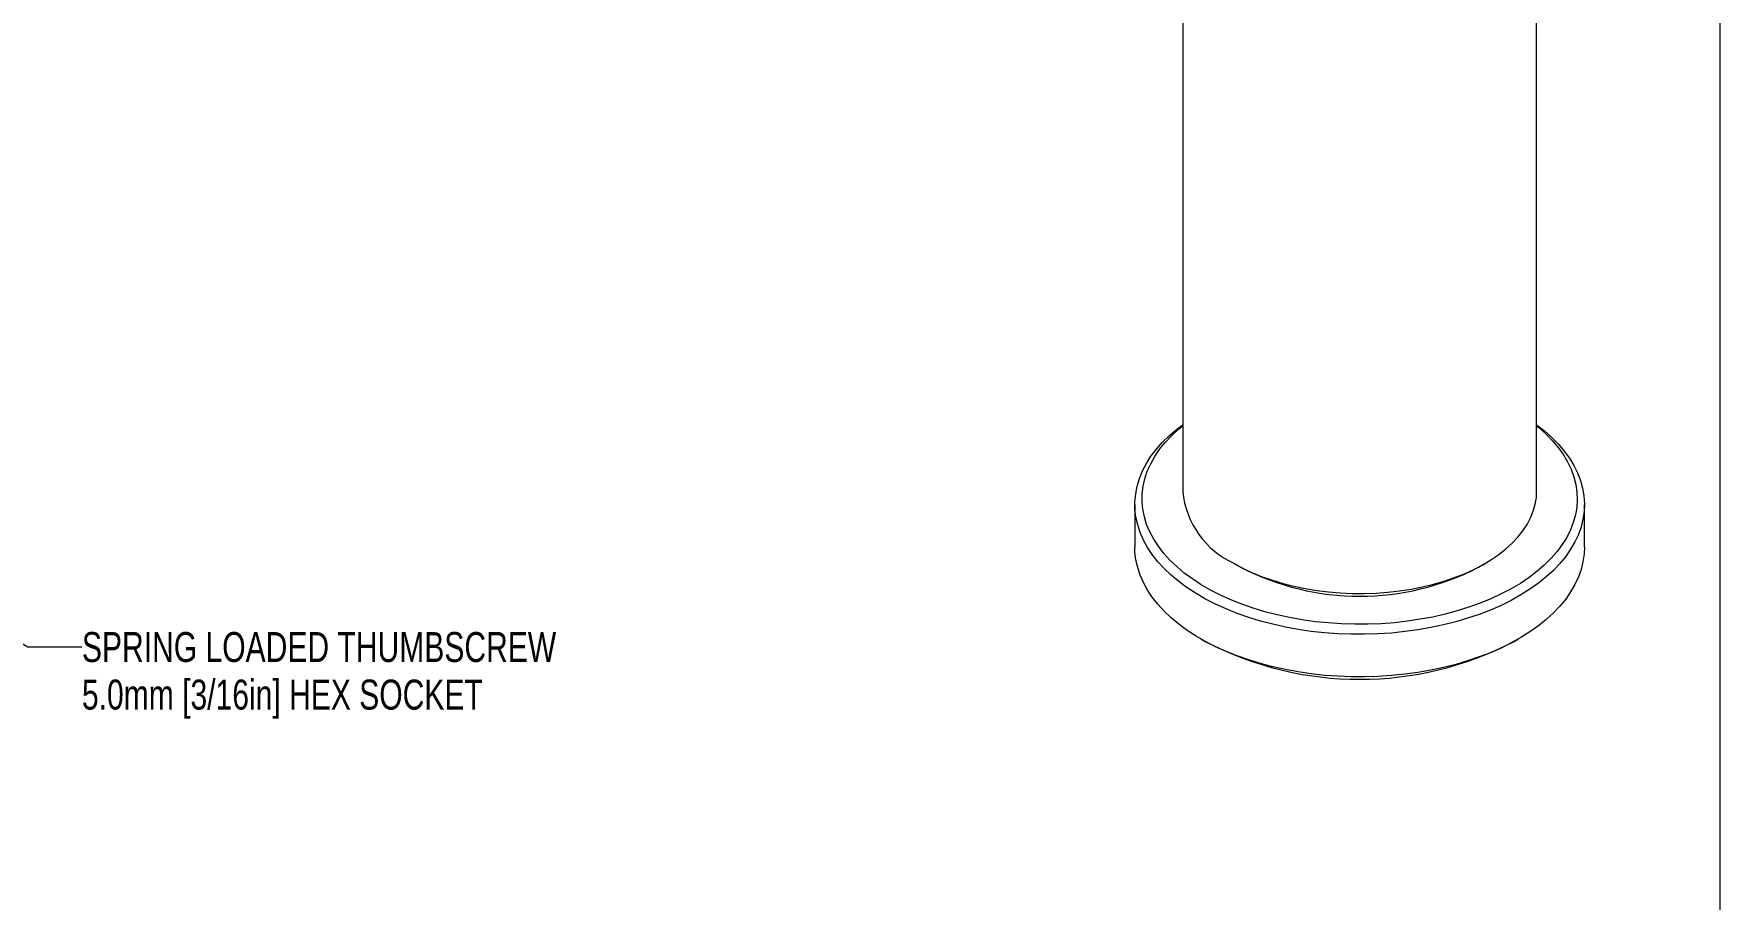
# Model space of a CAD drawing. Header units: millimetres. Extents: x 2 to 278, y 1 to 215.
# Drawn here: x 158.9 to 278, y 92.3 to 153.5 of the extents above; entities that cross this region are included whole.
import ezdxf

# ---------------------------------------------------------------- set-up
doc = ezdxf.new("R2010")
doc.units = ezdxf.units.MM
doc.styles.add('SLDTEXTSTYLE0', font='TXT', dxfattribs={"width": 0.75})
doc.dimstyles.new('SLDDIMSTYLE3', dxfattribs={"dimtxt": 2.116667, "dimasz": 3.175, "dimexe": 0, "dimexo": 0.0625, "dimgap": 0.529167, "dimtad": 0, "dimtih": 1, "dimtoh": 1, "dimdec": 1, "dimrnd": 1e-09, "dimzin": 12, "dimdsep": 46, "dimtxsty": 'SLDTEXTSTYLE0', "dimsah": 1, "dimcen": 0, "dimadec": 0, "dimazin": 3, "dimtfac": 1, "dimtdec": 1, "dimtofl": 0, "dimtmove": 0, "dimatfit": 3, "dimfxl": 1, "dimfrac": 2, "dimtolj": 1, "dimtzin": 12, "dimarcsym": 0})

# ---------------------------------------------------------------- blocks, each defined once
blk = doc.blocks.new('*D11')
at = {"color": 7, "linetype": 'Continuous', "lineweight": 0}
for p, q in [((143.52, 118.81), (158.46, 110.18)), ((158.46, 110.18), (162.27, 110.18))]:
    blk.add_line(p, q, dxfattribs=at)
blk.add_solid([(143.52, 118.81), (146.02, 116.78), (146.52, 117.66)], dxfattribs=at)
at = {"color": 7, "linetype": 'Continuous', "lineweight": 0, "char_height": 2.1167, "attachment_point": 1, "style": 'SLDTEXTSTYLE0'}
for s, insert in [('SPRING LOADED THUMBSCREW', (162.27, 111.22, 3)), ('5.0mm [3/16in] HEX SOCKET', (162.27, 107.86, 3))]:
    blk.add_mtext(s, dxfattribs=dict(at, insert=insert))

msp = doc.modelspace()

# ---------------------------------------------------------------- linework, layer by layer
at = {"color": 7, "linetype": 'Continuous', "lineweight": 0}
for p, q in [((277.99, 0.9), (277.99, 214.65)), ((265.02, 121.16), (265.02, 199.18)), ((240.02, 177.72), (240.02, 121.16)), ((236.64, 120.22), (236.64, 117.22)), ((268.39, 117.22), (268.39, 120.22)), ((243.68, 116.06), (244.13, 115.8)), ((260.91, 115.8), (261.36, 116.06)), ((241.29, 110.74), (241.65, 110.53)), ((263.38, 110.53), (263.74, 110.74))]:
    msp.add_line(p, q, dxfattribs=at)
at = {"color": 7, "linetype": 'Continuous', "lineweight": 0, "flags": 128}
for points in [[(265.02, 125.87), (265.57, 125.44), (266.08, 124.98), (266.55, 124.51), (266.97, 124.01), (267.34, 123.51), (267.65, 122.99), (267.91, 122.46), (268.12, 121.93), (268.26, 121.39), (268.36, 120.84), (268.39, 120.29), (268.37, 119.74), (268.29, 119.2), (268.16, 118.66), (267.97, 118.12), (267.72, 117.59), (267.42, 117.07), (267.07, 116.56), (266.66, 116.06), (266.21, 115.58), (265.7, 115.12), (265.15, 114.67), (264.55, 114.25), (263.91, 113.84), (263.23, 113.46), (262.51, 113.1), (261.75, 112.77), (260.96, 112.46), (260.14, 112.19), (259.3, 111.94), (258.43, 111.72), (257.54, 111.53), (256.63, 111.37), (255.7, 111.25), (254.77, 111.15), (253.82, 111.09), (252.87, 111.06), (251.92, 111.07), (250.98, 111.1), (250.03, 111.17), (249.1, 111.27), (248.18, 111.41), (247.27, 111.57), (246.39, 111.77), (245.52, 112), (244.68, 112.25), (243.87, 112.54), (243.09, 112.85), (242.34, 113.19), (241.63, 113.55), (240.96, 113.94), (240.33, 114.35), (239.74, 114.78), (239.2, 115.23), (238.71, 115.7), (238.27, 116.19), (237.87, 116.69), (237.53, 117.2), (237.25, 117.72), (237.01, 118.25), (236.84, 118.79), (236.72, 119.33), (236.65, 119.88), (236.65, 120.43), (236.7, 120.98), (236.8, 121.52), (236.96, 122.06), (237.18, 122.6), (237.46, 123.12), (237.78, 123.64), (238.16, 124.14), (238.59, 124.63), (239.08, 125.1), (239.6, 125.56), (240.02, 125.87)], [(265.02, 125.8), (265.18, 125.67), (265.69, 125.21), (266.14, 124.74), (266.55, 124.25), (266.91, 123.75), (267.21, 123.24), (267.46, 122.72), (267.65, 122.19), (267.78, 121.65), (267.86, 121.11), (267.88, 120.57), (267.85, 120.03), (267.76, 119.49), (267.61, 118.96), (267.4, 118.43), (267.14, 117.91), (266.82, 117.4), (266.46, 116.9), (266.03, 116.42), (265.56, 115.95), (265.04, 115.5), (264.48, 115.07), (263.87, 114.66), (263.22, 114.27), (262.52, 113.91), (261.79, 113.57), (261.03, 113.25), (260.23, 112.97), (259.41, 112.71), (258.56, 112.48), (257.69, 112.28), (256.8, 112.12), (255.89, 111.98), (254.97, 111.88), (254.04, 111.81), (253.1, 111.77), (252.17, 111.77), (251.23, 111.8), (250.3, 111.86), (249.38, 111.95), (248.46, 112.08), (247.57, 112.24), (246.69, 112.43), (245.83, 112.65), (245, 112.9), (244.2, 113.18), (243.43, 113.49), (242.69, 113.82), (241.99, 114.18), (241.32, 114.56), (240.7, 114.97), (240.13, 115.39), (239.6, 115.84), (239.11, 116.3), (238.68, 116.78), (238.3, 117.28), (237.97, 117.78), (237.69, 118.3), (237.47, 118.83), (237.31, 119.36), (237.2, 119.9), (237.15, 120.44), (237.16, 120.98), (237.23, 121.52), (237.35, 122.05), (237.52, 122.58), (237.76, 123.11), (238.05, 123.62), (238.39, 124.13), (238.78, 124.62), (239.23, 125.09), (239.72, 125.55), (240.02, 125.8)], [(243.68, 116.05), (244.3, 115.72), (244.95, 115.41), (245.64, 115.13), (246.36, 114.88), (247.11, 114.65), (247.88, 114.46), (248.67, 114.29), (249.49, 114.16), (250.31, 114.05), (251.15, 113.98), (251.99, 113.95), (252.83, 113.94), (253.68, 113.97), (254.51, 114.03), (255.34, 114.13), (256.16, 114.25), (256.96, 114.41), (257.74, 114.6), (258.49, 114.82), (259.22, 115.07), (259.92, 115.34), (260.58, 115.64), (261.21, 115.97), (261.79, 116.32), (262.34, 116.69), (262.84, 117.09), (263.29, 117.5), (263.69, 117.92), (264.05, 118.37), (264.35, 118.82), (264.59, 119.29), (264.78, 119.76), (264.92, 120.25), (265, 120.73), (265.02, 121.16)], [(268.39, 117.22), (268.37, 116.74), (268.29, 116.19), (268.16, 115.65), (267.97, 115.11), (267.72, 114.58), (267.42, 114.06), (267.07, 113.55), (266.66, 113.06), (266.21, 112.58), (265.7, 112.11), (265.15, 111.66), (264.55, 111.24), (263.91, 110.83), (263.23, 110.45), (262.51, 110.09), (261.75, 109.76), (260.96, 109.46), (260.14, 109.18), (259.3, 108.93), (258.43, 108.71), (257.54, 108.52), (256.63, 108.36), (255.7, 108.24), (254.77, 108.14), (253.82, 108.08), (252.87, 108.05), (251.92, 108.06), (250.98, 108.1), (250.03, 108.16), (249.1, 108.27), (248.18, 108.4), (247.27, 108.57), (246.39, 108.76), (245.52, 108.99), (244.68, 109.25), (243.87, 109.53), (243.09, 109.84), (242.34, 110.18), (241.63, 110.55), (240.96, 110.93), (240.33, 111.34), (239.74, 111.77), (239.2, 112.23), (238.71, 112.69), (238.27, 113.18), (237.87, 113.68), (237.53, 114.19), (237.25, 114.71), (237.01, 115.24), (236.84, 115.78), (236.72, 116.33), (236.65, 116.87), (236.64, 117.22)]]:
    msp.add_lwpolyline(points, dxfattribs=at)
at = {"color": 7, "linetype": 'Continuous', "lineweight": 0}
for centre, radius, start, end in [((246.24, 121.76), 6.25, 185.5173, 245.8029), ((252.52, 131.94), 18.19, 242.5395, 297.4659), ((252.52, 131.42), 23.54, 242.5106, 297.4894)]:
    msp.add_arc(centre, radius, start, end, dxfattribs=at)

# ---------------------------------------------------------------- dimensions: what is measured, and where the dimension line sits
dim = msp.add_diameter_dim_2p(p1=(130.98, 126.04), p2=(143.52, 118.81), text='SPRING LOADED THUMBSCREW\\P5.0mm [3/16in] HEX SOCKET', dimstyle='SLDDIMSTYLE3', override={"dimpost": '<>'}, dxfattribs=at)
dim.commit()
dim.dimension.update_dxf_attribs({"geometry": '*D11', "text_midpoint": (183.24, 110.18), "dimtype": 163})

doc.saveas('drawing.dxf')
